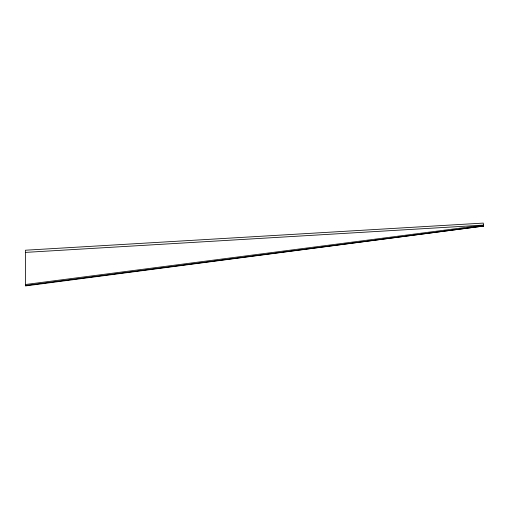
<?xml version="1.0" encoding="UTF-8"?>
<svg xmlns="http://www.w3.org/2000/svg" width="509" height="509" viewBox="0 0 509 509"><rect width="100%" height="100%" fill="white"/><g stroke="black" fill="none" stroke-linecap="round" stroke-linejoin="round"><path stroke-width="0.76" d="M25.45 284.518L483.461 225.099L25.45 252.394M25.45 285.504L483.55 226.066L483.27 223.095L25.45 250.218L25.45 285.931L483.55 226.066L474.038 226.632"/></g></svg>
